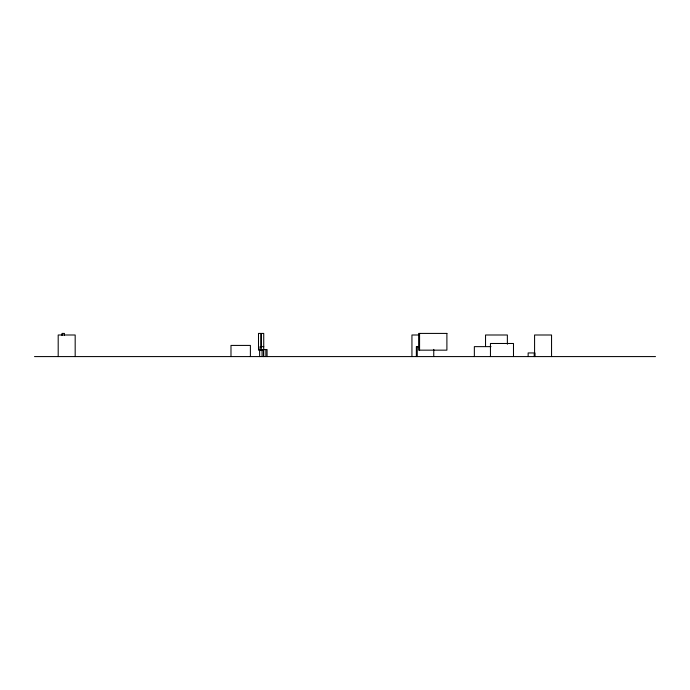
<?xml version="1.0" encoding="UTF-8"?>
<svg xmlns="http://www.w3.org/2000/svg" width="690" height="690" viewBox="0 0 690 690"><rect width="100%" height="100%" fill="white"/><g stroke="black" fill="none" stroke-linecap="round" stroke-linejoin="round"><path stroke-width="1.03" d="M419.218 334.995L411.939 334.995L411.939 356.583M263.735 346.639L260.027 346.639L260.027 350.615M419.46 346.639L416.363 346.639L416.363 356.583M491.013 346.639L474.349 346.639L474.349 356.583M260.121 350.158L258.5 350.158L258.5 333.417L260.932 333.417L260.932 347.018M261.312 350.158L263.735 350.158M34.5 356.583L655.5 356.583M551.552 356.583L551.552 334.995L534.577 334.995L534.577 356.583M534.94 352.944L534.94 356.583M534.207 356.583L534.207 352.944L528.143 352.944L528.143 356.583M513.489 356.583L513.489 343.482L490.452 343.482L490.452 356.583M507.366 344.25L507.366 334.995L485.536 334.995L485.536 346.302M433.777 349.39L433.751 356.583M419.572 333.417L419.572 350.158M417.243 346.639L417.243 356.583M267.073 356.583L267.073 349.545L259.621 349.545L259.621 356.583M265.866 349.545L265.866 356.583M263.735 356.583L263.735 333.417L261.312 333.417L261.312 350.615M263.442 349.545L263.442 356.583M262.045 349.545L262.045 356.583M250.392 356.583L250.392 345.423L230.986 345.423L230.986 356.583M75.175 356.583L75.175 334.995L58.193 334.995L58.193 356.583M64.437 335.513L64.437 333.417L62.014 333.417L62.014 335.513M446.896 333.417L418.64 333.417L418.64 350.158L446.896 350.158L446.896 333.417"/></g></svg>
